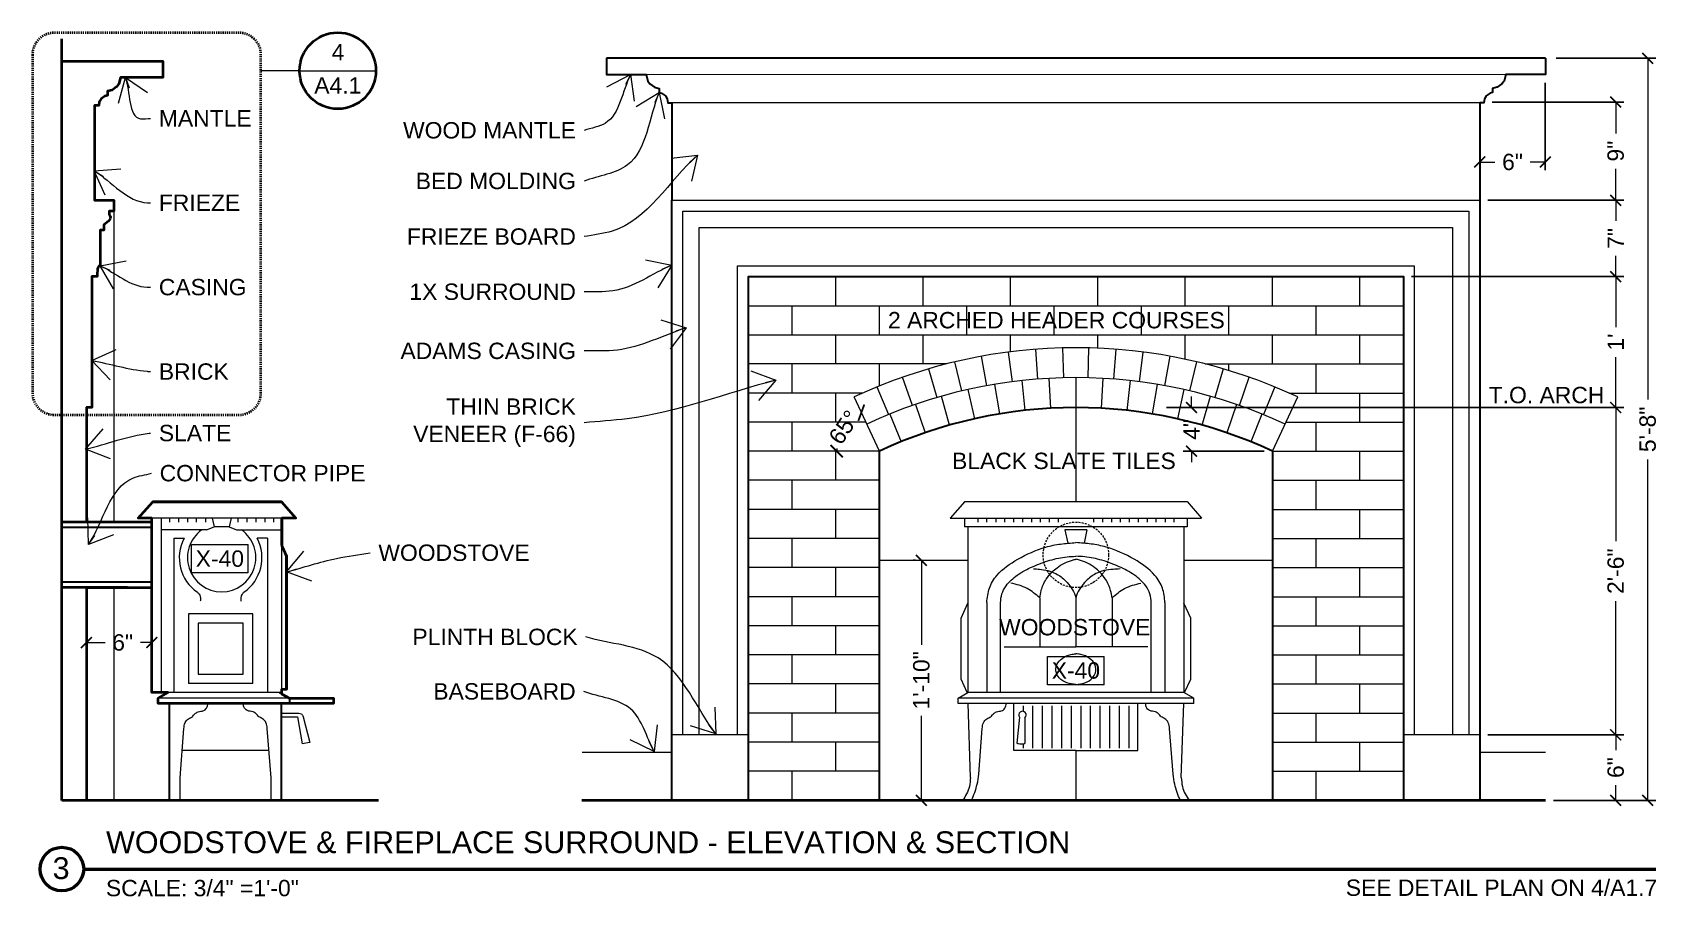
# Model space of a CAD drawing. Header units: inches. Extents: x -54 to 15382, y 469 to 41738.
# Drawn here: x 560.3 to 709.2, y 3213 to 3292.2 of the extents above; entities that cross this region are included whole.
import ezdxf

# ---------------------------------------------------------------- set-up
doc = ezdxf.new("R2010")
doc.units = ezdxf.units.IN
doc.header["$MEASUREMENT"] = 0
doc.linetypes.add('DASHED2', pattern=[0.375, 0.25, -0.125])
doc.layers.get('0').update_dxf_attribs({"lineweight": 9})
for name, color, linetype, lineweight in [('1', 7, 'Continuous', 9), ('2', 7, 'Continuous', 18), ('3', 7, 'Continuous', 30), ('4', 7, 'Continuous', 40), ('5', 7, 'Continuous', 50), ('A-DIMSx', 7, 'Continuous', 9), ('A-LINK', 7, 'Continuous', 40), ('A-SYMB', 7, 'Continuous', 18), ('A-TEXTx', 7, 'Continuous', 18), ('TB-11x17', 7, 'Continuous', 50)]:
    doc.layers.add(name, color=color, linetype=linetype, lineweight=lineweight)
doc.styles.get("Standard").update_dxf_attribs({"font": 'arial.ttf'})
doc.dimstyles.get("Standard").update_dxf_attribs({"dimtxt": 3, "dimasz": 2, "dimexe": 0.03125, "dimexo": 0.0625, "dimgap": 0.03125, "dimtad": 0, "dimtoh": 1, "dimdec": 4, "dimlfac": 0.99985, "dimzin": 0, "dimdsep": 46, "dimlunit": 4, "dimtxsty": 'Standard', "dimblk": 'ARCHTICK', "dimblk1": 'ARCHTICK', "dimblk2": 'ARCHTICK', "dimcen": 0.09, "dimclrt": 256, "dimadec": 0, "dimazin": 0, "dimtfac": 1, "dimtdec": 4, "dimtofl": 0, "dimtmove": 0, "dimatfit": 3, "dimfxl": 1, "dimtolj": 1, "dimtzin": 0, "dimarcsym": 0})

# ---------------------------------------------------------------- blocks, each defined once
blk = doc.blocks.new('Woodstove Jotul F3 Front')
at = {"layer": '1'}
for p, q in [((9529.57, 359.25), (9529.57, 358.87)), ((9530.37, 359.25), (9530.37, 358.87)), ((9531.21, 359.25), (9531.21, 358.87)), ((9532.01, 359.25), (9532.01, 358.87)), ((9532.85, 359.25), (9532.85, 358.87)), ((9533.65, 359.25), (9533.65, 358.87)), ((9534.49, 359.25), (9534.49, 358.87)), ((9535.29, 359.25), (9535.29, 358.87)), ((9536.1, 359.25), (9536.1, 358.87)), ((9536.93, 359.25), (9536.93, 358.87)), ((9540.17, 359.25), (9540.17, 358.87)), ((9541, 359.25), (9541, 358.87)), ((9541.81, 359.25), (9541.81, 358.87)), ((9542.61, 359.25), (9542.61, 358.87)), ((9543.44, 359.25), (9543.44, 358.87)), ((9544.25, 359.25), (9544.25, 358.87)), ((9545.08, 359.25), (9545.08, 358.87)), ((9545.89, 359.25), (9545.89, 358.87)), ((9546.72, 359.25), (9546.72, 358.87)), ((9547.53, 359.25), (9547.53, 358.87)), ((9548.76, 358.43), (9528.35, 358.43)), ((9537.55, 358.18), (9537.81, 356.94)), ((9539.56, 358.18), (9537.55, 358.18)), ((9539.56, 358.18), (9539.3, 356.94)), ((9530.39, 351.5), (9530.39, 343.25)), ((9535.24, 351.93), (9535.24, 347.43)), ((9538.55, 351.9), (9538.55, 347.43)), ((9541.87, 351.93), (9541.87, 347.43)), ((9546.71, 351.5), (9546.71, 343.25)), ((9528.04, 350.06), (9528.66, 351.44)), ((9528.04, 344.48), (9528.04, 350.06)), ((9531.64, 343.25), (9531.64, 351.48)), ((9545.46, 343.25), (9545.46, 351.48)), ((9549.07, 350.06), (9548.44, 351.44)), ((9549.07, 344.48), (9549.07, 350.06)), ((9531.97, 347.43), (9538.55, 347.43)), ((9545.14, 347.43), (9538.55, 347.43)), ((9528.6, 343.25), (9528.04, 344.48)), ((9548.51, 343.25), (9549.07, 344.48)), ((9549.35, 342.75), (9527.76, 342.75)), ((9548.44, 343.25), (9528.6, 343.25)), ((9532.86, 337.93), (9532.86, 342.25)), ((9533.71, 342.04), (9533.71, 341.54)), ((9534.59, 342.04), (9534.59, 338.17)), ((9535.47, 342.04), (9535.47, 338.17)), ((9536.36, 342.04), (9536.36, 338.17)), ((9537.23, 342.04), (9537.23, 338.17)), ((9538.12, 342.04), (9538.12, 338.17)), ((9538.99, 342.04), (9538.99, 338.17)), ((9539.87, 342.04), (9539.87, 338.17)), ((9540.75, 342.04), (9540.75, 338.17)), ((9541.63, 342.04), (9541.63, 338.17)), ((9542.52, 342.04), (9542.52, 338.17)), ((9543.4, 342.04), (9543.4, 338.17)), ((9544.24, 337.93), (9544.24, 342.25)), ((9533.39, 341), (9533.14, 338.63)), ((9533.89, 340.95), (9533.89, 338.6)), ((9533.71, 338.55), (9533.71, 338.17)), ((9538.55, 337.93), (9532.86, 337.93)), ((9538.56, 337.93), (9544.24, 337.93))]:
    blk.add_line(p, q, dxfattribs=at)
blk.add_arc((9533.66, 341.2), 0.339, 311.6507, 216.7566, dxfattribs=at)
for points, knots in [([(9530.39, 351.5), (9530.44, 351.95), (9530.53, 352.86), (9531.47, 354.35), (9533.3, 355.6), (9535.32, 356.52), (9537.15, 356.9), (9538.08, 356.96), (9538.55, 357)], [0, 0, 0, 0, 1.352488, 2.704975, 5.109671, 7.905086, 9.305123, 10.705161, 10.705161, 10.705161, 10.705161]), ([(9546.71, 351.5), (9546.67, 351.95), (9546.58, 352.86), (9545.64, 354.35), (9543.81, 355.6), (9541.79, 356.52), (9539.96, 356.9), (9539.02, 356.96), (9538.56, 357)], [0, 0, 0, 0, 1.352488, 2.704975, 5.109671, 7.905086, 9.305123, 10.705161, 10.705161, 10.705161, 10.705161]), ([(9531.64, 351.48), (9531.67, 351.76), (9531.72, 352.31), (9532.23, 353.24), (9533.2, 354.1), (9534.6, 354.83), (9536.13, 355.41), (9537.48, 355.7), (9538.28, 355.73), (9538.55, 355.74)], [0, 0, 0, 0, 0.839962, 1.655379, 3.087736, 4.683468, 6.376581, 7.981792, 8.782926, 8.782926, 8.782926, 8.782926]), ([(9534.67, 354.59), (9534.86, 354.59), (9535.29, 354.57), (9535.99, 354.46), (9536.83, 354.14), (9537.58, 353.59), (9538.14, 352.87), (9538.45, 352.32), (9538.53, 351.98), (9538.55, 351.9)], [0, 0, 0, 0, 0.548859, 1.31958, 2.106144, 3.217528, 4.048794, 4.838708, 5.085987, 5.085987, 5.085987, 5.085987]), ([(9535.24, 351.93), (9535.28, 352.16), (9535.38, 352.75), (9535.74, 353.58), (9536.29, 354.25), (9536.86, 354.75), (9537.49, 355.13), (9538.09, 355.36), (9538.45, 355.45), (9538.55, 355.48)], [0, 0, 0, 0, 0.671488, 1.812291, 2.653271, 3.268822, 4.061733, 4.850424, 5.178302, 5.178302, 5.178302, 5.178302]), ([(9541.87, 351.93), (9541.83, 352.16), (9541.73, 352.75), (9541.36, 353.58), (9540.81, 354.25), (9540.25, 354.75), (9539.62, 355.13), (9539.02, 355.36), (9538.66, 355.45), (9538.55, 355.48)], [0, 0, 0, 0, 0.671488, 1.812291, 2.653271, 3.268822, 4.061733, 4.850424, 5.178302, 5.178302, 5.178302, 5.178302]), ([(9542.6, 354.58), (9542.38, 354.57), (9541.89, 354.54), (9541.13, 354.47), (9540.28, 354.14), (9539.52, 353.6), (9538.97, 352.87), (9538.65, 352.32), (9538.57, 351.98), (9538.55, 351.9)], [0, 0, 0, 0, 0.641459, 1.479794, 2.266359, 3.377743, 4.209008, 4.998923, 5.246201, 5.246201, 5.246201, 5.246201]), ([(9545.46, 351.48), (9545.44, 351.76), (9545.39, 352.31), (9544.88, 353.24), (9543.9, 354.1), (9542.5, 354.83), (9540.97, 355.41), (9539.63, 355.7), (9538.83, 355.73), (9538.56, 355.74)], [0, 0, 0, 0, 0.839962, 1.655379, 3.087736, 4.683468, 6.376581, 7.981792, 8.782926, 8.782926, 8.782926, 8.782926]), ([(9535.24, 351.93), (9534.87, 352.25), (9534.1, 352.92), (9533.11, 353.16), (9532.59, 353.29)], [0, 0, 0, 0, 1.426944, 3.011691, 3.011691, 3.011691, 3.011691]), ([(9541.87, 351.93), (9542.23, 352.25), (9543, 352.92), (9543.99, 353.16), (9544.51, 353.29)], [0, 0, 0, 0, 1.426944, 3.011691, 3.011691, 3.011691, 3.011691]), ([(9538.55, 343.99), (9538.27, 344.02), (9537.71, 344.09), (9537.06, 344.5), (9536.68, 345.11), (9536.72, 345.86), (9537.31, 346.45), (9537.95, 346.76), (9538.4, 346.79), (9538.55, 346.8)], [0, 0, 0, 0, 0.838794, 1.677587, 2.199332, 2.947736, 3.704346, 4.59126, 5.037279, 5.037279, 5.037279, 5.037279]), ([(9538.56, 343.99), (9538.84, 344.02), (9539.4, 344.09), (9540.05, 344.5), (9540.43, 345.11), (9540.38, 345.86), (9539.8, 346.45), (9539.15, 346.76), (9538.71, 346.79), (9538.56, 346.8)], [0, 0, 0, 0, 0.838794, 1.677587, 2.199332, 2.947736, 3.704346, 4.59126, 5.037279, 5.037279, 5.037279, 5.037279]), ([(9533.14, 338.62), (9533.19, 338.6), (9533.33, 338.55), (9533.55, 338.55), (9533.75, 338.54), (9533.86, 338.58), (9533.89, 338.59)], [0, 0, 0, 0, 0.1417828, 0.4309905, 0.6583189, 0.7560848, 0.7560848, 0.7560848, 0.7560848])]:
    blk.add_open_spline(points, degree=3, knots=knots, dxfattribs=at)
at = {"layer": '2'}
for p, q in [((9528.37, 360.75), (9527.05, 359.25)), ((9528.37, 360.75), (9548.73, 360.75)), ((9548.73, 360.75), (9550.06, 359.25)), ((9527.05, 359.25), (9550.06, 359.25)), ((9528.35, 359.25), (9528.35, 358.43)), ((9548.76, 359.25), (9548.76, 358.43)), ((9528.66, 358.43), (9528.66, 343.25)), ((9548.44, 358.43), (9548.44, 343.25)), ((9527.76, 342.75), (9528.66, 343.25)), ((9527.76, 342.25), (9527.76, 342.75)), ((9549.35, 342.75), (9548.44, 343.25)), ((9549.35, 342.25), (9549.35, 342.75)), ((9549.35, 342.25), (9527.76, 342.25)), ((9528.89, 335.46), (9528.67, 342.25)), ((9548.21, 335.46), (9548.44, 342.25)), ((9529.66, 335.78), (9529.97, 339.96)), ((9547.45, 335.78), (9547.13, 339.96)), ((9529, 333.38), (9528.19, 333.38)), ((9548.1, 333.38), (9548.92, 333.38))]:
    blk.add_line(p, q, dxfattribs=at)
for points, knots in [([(9530.76, 341.02), (9530.83, 341.12), (9530.97, 341.32), (9531.25, 341.49), (9531.47, 341.55), (9531.62, 341.54), (9531.75, 341.58), (9531.91, 341.66), (9532.06, 341.83), (9532.15, 342.03), (9532.16, 342.18), (9532.16, 342.25)], [0, 0, 0, 0, 0.363802, 0.703896, 0.969314, 1.03582, 1.145927, 1.377288, 1.576947, 1.815944, 2.013947, 2.013947, 2.013947, 2.013947]), ([(9546.35, 341.02), (9546.28, 341.12), (9546.14, 341.32), (9545.86, 341.49), (9545.64, 341.55), (9545.49, 341.54), (9545.36, 341.58), (9545.19, 341.66), (9545.04, 341.83), (9544.95, 342.03), (9544.95, 342.18), (9544.94, 342.25)], [0, 0, 0, 0, 0.363802, 0.703896, 0.969314, 1.03582, 1.145927, 1.377288, 1.576947, 1.815944, 2.013947, 2.013947, 2.013947, 2.013947]), ([(9529.97, 339.96), (9529.99, 340.14), (9530.03, 340.49), (9530.36, 340.87), (9530.63, 340.98), (9530.76, 341.02)], [0, 0, 0, 0, 0.552855, 1.027587, 1.424955, 1.424955, 1.424955, 1.424955]), ([(9547.13, 339.96), (9547.11, 340.14), (9547.08, 340.49), (9546.75, 340.87), (9546.47, 340.98), (9546.35, 341.02)], [0, 0, 0, 0, 0.552855, 1.027587, 1.424955, 1.424955, 1.424955, 1.424955]), ([(9528.89, 335.46), (9528.88, 335.19), (9528.85, 334.67), (9528.56, 333.97), (9528.31, 333.57), (9528.19, 333.38)], [0, 0, 0, 0, 0.817945, 1.545293, 2.235304, 2.235304, 2.235304, 2.235304]), ([(9529, 333.38), (9529.2, 333.86), (9529.51, 334.64), (9529.62, 335.47), (9529.66, 335.78)], [0, 0, 0, 0, 1.567695, 2.504795, 2.504795, 2.504795, 2.504795]), ([(9548.1, 333.38), (9547.91, 333.86), (9547.6, 334.64), (9547.49, 335.47), (9547.45, 335.78)], [0, 0, 0, 0, 1.567695, 2.504795, 2.504795, 2.504795, 2.504795]), ([(9548.21, 335.46), (9548.23, 335.19), (9548.26, 334.67), (9548.54, 333.97), (9548.79, 333.57), (9548.92, 333.38)], [0, 0, 0, 0, 0.817945, 1.545293, 2.235304, 2.235304, 2.235304, 2.235304])]:
    blk.add_open_spline(points, degree=3, knots=knots, dxfattribs=at)
blk = doc.blocks.new('Woodstove Jotul F3 Side')
at = {"layer": '1'}
for p, q in [((9505.33, 343.25), (9505.33, 359.25)), ((9506.06, 359.25), (9506.06, 358.87)), ((9506.89, 359.25), (9506.89, 358.87)), ((9507.7, 359.25), (9507.7, 358.87)), ((9508.5, 359.25), (9508.5, 358.87)), ((9509.34, 359.25), (9509.34, 358.87)), ((9509.96, 359.25), (9510.15, 358.43)), ((9511.69, 359.25), (9511.51, 358.43)), ((9512.31, 359.25), (9512.31, 358.87)), ((9513.15, 359.25), (9513.15, 358.87)), ((9513.95, 359.25), (9513.95, 358.87)), ((9514.79, 359.25), (9514.79, 358.87)), ((9515.59, 359.25), (9515.59, 358.87)), ((9509.45, 358.16), (9505.33, 358.16)), ((9509.45, 358.16), (9510.15, 358.43)), ((9511.51, 358.43), (9510.15, 358.43)), ((9511.51, 358.43), (9512.18, 358.16)), ((9512.18, 358.16), (9516.32, 358.16)), ((9506.45, 357.4), (9507.39, 357.4)), ((9506.45, 357.4), (9506.45, 343.25)), ((9515.02, 357.4), (9514.08, 357.4)), ((9515.02, 357.4), (9515.02, 343.25)), ((9507.8, 350.47), (9507.8, 344.07)), ((9513.68, 350.47), (9507.8, 350.47)), ((9513.68, 344.07), (9513.68, 350.47)), ((9512.81, 349.6), (9508.67, 349.6)), ((9508.67, 349.6), (9508.67, 344.94)), ((9512.81, 344.94), (9512.81, 349.6)), ((9513.68, 344.07), (9507.8, 344.07)), ((9508.67, 344.94), (9512.81, 344.94)), ((9516.32, 343.25), (9504.44, 343.25)), ((9517.05, 342.75), (9505.02, 342.75)), ((9516.32, 341.37), (9517.9, 341.37)), ((9516.32, 341.03), (9517.79, 341.03)), ((9517.79, 341.03), (9518.19, 338.55)), ((9518.29, 341.04), (9518.92, 338.67)), ((9518.92, 338.67), (9518.19, 338.55))]:
    blk.add_line(p, q, dxfattribs=at)
at = {"layer": '1', "ltscale": 0.25}
blk.add_line((9516.32, 356.83), (9516.32, 343.25), dxfattribs=at)
at = {"layer": '1'}
for centre, radius, start, end in [((9510.83, 355.62), 3.13, 125.5859, 54.4141), ((9510.83, 355.62), 3.88, 152.6441, 234.9846), ((9510.64, 355.62), 3.88, 305.0154, 27.3559)]:
    blk.add_arc(centre, radius, start, end, dxfattribs=at)
for points, knots in [([(9508.61, 352.45), (9508.67, 352.39), (9508.8, 352.25), (9508.9, 352), (9508.9, 351.78), (9508.87, 351.67), (9508.86, 351.62)], [0, 0, 0, 0, 0.2548626, 0.5779212, 0.7738177, 0.9115369, 0.9115369, 0.9115369, 0.9115369]), ([(9512.87, 352.45), (9512.81, 352.39), (9512.67, 352.25), (9512.58, 352), (9512.57, 351.78), (9512.6, 351.67), (9512.62, 351.62)], [0, 0, 0, 0, 0.2548626, 0.5779212, 0.7738177, 0.9115369, 0.9115369, 0.9115369, 0.9115369]), ([(9508.15, 341.02), (9508.22, 341.12), (9508.36, 341.32), (9508.64, 341.49), (9508.86, 341.55), (9509.01, 341.54), (9509.14, 341.58), (9509.31, 341.67), (9509.46, 341.84), (9509.55, 342.03), (9509.55, 342.18), (9509.56, 342.25)], [0, 0, 0, 0, 0.363802, 0.703896, 0.969314, 1.03582, 1.145927, 1.377288, 1.576947, 1.815944, 2.013947, 2.013947, 2.013947, 2.013947]), ([(9514.22, 341.02), (9514.15, 341.13), (9514.01, 341.32), (9513.73, 341.49), (9513.51, 341.55), (9513.36, 341.54), (9513.23, 341.58), (9513.07, 341.67), (9512.92, 341.84), (9512.82, 342.03), (9512.82, 342.18), (9512.82, 342.25)], [0, 0, 0, 0, 0.363802, 0.703896, 0.969314, 1.03582, 1.145927, 1.377288, 1.576947, 1.815944, 2.013947, 2.013947, 2.013947, 2.013947]), ([(9517.9, 341.37), (9517.98, 341.36), (9518.17, 341.32), (9518.25, 341.14), (9518.29, 341.04)], [0, 0, 0, 0, 0.2511324, 0.5419404, 0.5419404, 0.5419404, 0.5419404]), ([(9507.37, 339.96), (9507.39, 340.14), (9507.42, 340.49), (9507.75, 340.88), (9508.03, 340.98), (9508.15, 341.02)], [0, 0, 0, 0, 0.552855, 1.027587, 1.424955, 1.424955, 1.424955, 1.424955]), ([(9515, 339.96), (9514.99, 340.15), (9514.95, 340.49), (9514.62, 340.88), (9514.34, 340.98), (9514.22, 341.02)], [0, 0, 0, 0, 0.552855, 1.027587, 1.424955, 1.424955, 1.424955, 1.424955])]:
    blk.add_open_spline(points, degree=3, knots=knots, dxfattribs=at)
at = {"layer": '2', "ltscale": 0.25}
blk.add_line((9516.32, 359.25), (9504.44, 359.25), dxfattribs=at)
at = {"layer": '2'}
for p, q in [((9521.08, 342.75), (9517.05, 342.75)), ((9521.08, 342.75), (9521.08, 342.25)), ((9521.08, 342.25), (9505.02, 342.25)), ((9507.03, 335.45), (9507.37, 339.96)), ((9515.35, 335.45), (9515, 339.96)), ((9515.16, 337.93), (9507.22, 337.93)), ((9507.03, 333.37), (9507.03, 335.45)), ((9515.35, 333.38), (9515.35, 335.45))]:
    blk.add_line(p, q, dxfattribs=at)
at = {"layer": '3'}
for p, q in [((9504.51, 360.75), (9503.19, 359.25)), ((9516.3, 360.75), (9504.51, 360.75)), ((9517.63, 359.25), (9516.3, 360.75)), ((9504.44, 359.25), (9503.19, 359.25)), ((9504.44, 343.25), (9504.44, 359.25)), ((9517.63, 359.25), (9516.32, 359.25)), ((9516.32, 356.83), (9516.32, 359.25)), ((9516.75, 355.74), (9516.32, 356.83)), ((9516.75, 343.54), (9516.75, 355.74)), ((9505.02, 342.75), (9505.94, 343.25)), ((9505.02, 342.25), (9505.02, 342.75)), ((9516.13, 343.25), (9517.05, 342.75)), ((9516.38, 343.54), (9516.75, 343.54)), ((9517.05, 342.75), (9517.05, 342.25)), ((9506.06, 342.25), (9506.06, 342.25)), ((9506.06, 342.25), (9506.06, 342.25)), ((9506.06, 333.37), (9506.06, 342.25)), ((9506.06, 342.25), (9506.06, 342.25)), ((9516.32, 333.38), (9516.32, 342.25)), ((9506.06, 333.37), (9507.03, 333.37)), ((9516.32, 333.38), (9515.35, 333.38))]:
    blk.add_line(p, q, dxfattribs=at)
blk = doc.blocks.new('_ArchTick')
at = {"color": 0, "linetype": 'ByBlock', "lineweight": 0, "const_width": 0.15}
blk.add_lwpolyline([(-0.5, -0.5), (0.5, 0.5)], dxfattribs=at)
blk = doc.blocks.new('*D342')
at = {"layer": 'A-DIMSx', "color": 0, "lineweight": -2, "ltscale": 0.1}
for p, q in [((694.01, 3285.8), (706.08, 3285.8)), ((693.63, 3276.8), (706.08, 3276.8))]:
    blk.add_line(p, q, dxfattribs=at)
at = {"layer": 'A-DIMSx', "color": 0, "lineweight": 5, "ltscale": 0.1}
for p, q in [((705.33, 3285.8), (705.33, 3282.91)), ((705.33, 3276.8), (705.33, 3279.69))]:
    blk.add_line(p, q, dxfattribs=at)
at = {"layer": 'A-DIMSx', "color": 0, "lineweight": 5}
for p, rotation in [((705.33, 3285.8), 90), ((705.33, 3276.8), 270)]:
    blk.add_blockref('_ArchTick', p, dxfattribs=dict(at, rotation=rotation))
at = {"layer": 'A-DIMSx', "ltscale": 0.25, "insert": (705.33, 3281.3), "char_height": 1.5, "attachment_point": 5, "rotation": 90}
blk.add_mtext('\\A1;9"', dxfattribs=at)
blk = doc.blocks.new('*D343')
at = {"layer": 'A-DIMSx', "color": 0, "lineweight": -2, "ltscale": 0.1}
for p, q in [((693.63, 3276.8), (706.08, 3276.8)), ((686.63, 3269.8), (706.08, 3269.8))]:
    blk.add_line(p, q, dxfattribs=at)
at = {"layer": 'A-DIMSx', "color": 0, "lineweight": 5, "ltscale": 0.1}
for p, q in [((705.33, 3276.8), (705.33, 3274.91)), ((705.33, 3269.8), (705.33, 3271.69))]:
    blk.add_line(p, q, dxfattribs=at)
at = {"layer": 'A-DIMSx', "color": 0, "lineweight": 5}
for p, rotation in [((705.33, 3276.8), 90), ((705.33, 3269.8), 270)]:
    blk.add_blockref('_ArchTick', p, dxfattribs=dict(at, rotation=rotation))
at = {"layer": 'A-DIMSx', "ltscale": 0.25, "insert": (705.33, 3273.3), "char_height": 1.5, "attachment_point": 5, "rotation": 90}
blk.add_mtext('\\A1;7"', dxfattribs=at)
blk = doc.blocks.new('*D344')
at = {"layer": 'A-DIMSx', "color": 0, "lineweight": -2, "ltscale": 0.1}
for p, q in [((686.63, 3269.8), (706.08, 3269.8)), ((674.63, 3257.8), (706.08, 3257.8))]:
    blk.add_line(p, q, dxfattribs=at)
at = {"layer": 'A-DIMSx', "color": 0, "lineweight": 5, "ltscale": 0.1}
for p, q in [((705.33, 3269.8), (705.33, 3265.17)), ((705.33, 3257.8), (705.33, 3262.43))]:
    blk.add_line(p, q, dxfattribs=at)
at = {"layer": 'A-DIMSx', "color": 0, "lineweight": 5}
for p, rotation in [((705.33, 3269.8), 90), ((705.33, 3257.8), 270)]:
    blk.add_blockref('_ArchTick', p, dxfattribs=dict(at, rotation=rotation))
at = {"layer": 'A-DIMSx', "ltscale": 0.25, "insert": (705.33, 3263.8), "char_height": 1.5, "attachment_point": 5, "rotation": 90}
blk.add_mtext("\\A1;1'", dxfattribs=at)
blk = doc.blocks.new('*D345')
at = {"layer": 'A-DIMSx', "color": 0, "lineweight": -2, "ltscale": 0.1}
for p, q in [((664.19, 3257.8), (706.08, 3257.8)), ((693.63, 3227.8), (706.08, 3227.8))]:
    blk.add_line(p, q, dxfattribs=at)
at = {"layer": 'A-DIMSx', "color": 0, "lineweight": 5, "ltscale": 0.1}
for p, q in [((705.33, 3257.8), (705.33, 3245.56)), ((705.33, 3227.8), (705.33, 3240.04))]:
    blk.add_line(p, q, dxfattribs=at)
at = {"layer": 'A-DIMSx', "color": 0, "lineweight": 5}
for p, rotation in [((705.33, 3257.8), 90), ((705.33, 3227.8), 270)]:
    blk.add_blockref('_ArchTick', p, dxfattribs=dict(at, rotation=rotation))
at = {"layer": 'A-DIMSx', "ltscale": 0.25, "insert": (705.33, 3242.8), "char_height": 1.5, "attachment_point": 5, "rotation": 90}
blk.add_mtext('\\A1;2\'-6"', dxfattribs=at)
blk = doc.blocks.new('*D346')
at = {"layer": 'A-DIMSx', "color": 0, "lineweight": -2, "ltscale": 0.1}
for p, q in [((693.63, 3227.8), (706.08, 3227.8)), ((699.68, 3221.8), (706.08, 3221.8))]:
    blk.add_line(p, q, dxfattribs=at)
at = {"layer": 'A-DIMSx', "color": 0, "lineweight": 5, "ltscale": 0.1}
for p, q in [((705.33, 3227.8), (705.33, 3226.41)), ((705.33, 3221.8), (705.33, 3223.18))]:
    blk.add_line(p, q, dxfattribs=at)
at = {"layer": 'A-DIMSx', "color": 0, "lineweight": 5}
for p, rotation in [((705.33, 3227.8), 90), ((705.33, 3221.8), 270)]:
    blk.add_blockref('_ArchTick', p, dxfattribs=dict(at, rotation=rotation))
at = {"layer": 'A-DIMSx', "ltscale": 0.25, "insert": (705.33, 3224.8), "char_height": 1.5, "attachment_point": 5, "rotation": 90}
blk.add_mtext('\\A1;6"', dxfattribs=at)
blk = doc.blocks.new('*D347')
at = {"layer": 'A-DIMSx', "color": 0, "lineweight": -2, "ltscale": 0.1}
for p, q in [((698.88, 3287.56), (698.88, 3279.55)), ((692.88, 3283.94), (692.88, 3279.55))]:
    blk.add_line(p, q, dxfattribs=at)
at = {"layer": 'A-DIMSx', "color": 0, "lineweight": 5, "ltscale": 0.1}
for p, q in [((692.88, 3280.3), (694.27, 3280.3)), ((698.88, 3280.3), (697.5, 3280.3))]:
    blk.add_line(p, q, dxfattribs=at)
at = {"layer": 'A-DIMSx', "color": 0, "lineweight": 5, "rotation": 180}
blk.add_blockref('_ArchTick', (692.88, 3280.3), dxfattribs=at)
at = {"layer": 'A-DIMSx', "color": 0, "lineweight": 5}
blk.add_blockref('_ArchTick', (698.88, 3280.3), dxfattribs=at)
at = {"layer": 'A-DIMSx', "ltscale": 0.25, "insert": (695.88, 3280.3), "char_height": 1.5, "attachment_point": 5}
blk.add_mtext('\\A1;6"', dxfattribs=at)
blk = doc.blocks.new('*D348')
at = {"layer": 'A-DIMSx', "color": 0, "lineweight": -2, "ltscale": 0.1}
for p, q in [((641.19, 3243.8), (640.98, 3243.8)), ((641.19, 3221.8), (640.98, 3221.8))]:
    blk.add_line(p, q, dxfattribs=at)
at = {"layer": 'A-DIMSx', "color": 0, "lineweight": 5, "ltscale": 0.1}
for p, q in [((641.73, 3243.8), (641.73, 3236.06)), ((641.73, 3221.8), (641.73, 3229.54))]:
    blk.add_line(p, q, dxfattribs=at)
at = {"layer": 'A-DIMSx', "color": 0, "lineweight": 5}
for p, rotation in [((641.73, 3243.8), 90), ((641.73, 3221.8), 270)]:
    blk.add_blockref('_ArchTick', p, dxfattribs=dict(at, rotation=rotation))
at = {"layer": 'A-DIMSx', "ltscale": 0.25, "insert": (641.73, 3232.8), "char_height": 1.5, "attachment_point": 5, "rotation": 90}
blk.add_mtext('\\A1;1\'-10"', dxfattribs=at)
blk = doc.blocks.new('*D442')
at = {"layer": 'A-DIMSx', "color": 0, "lineweight": 5, "ltscale": 0.1}
for p, q in [((666.47, 3257.8), (666.47, 3258.8)), ((666.47, 3253.8), (666.47, 3252.8))]:
    blk.add_line(p, q, dxfattribs=at)
at = {"layer": 'A-DIMSx', "color": 0, "lineweight": -2, "ltscale": 0.1}
for p, q in [((675, 3257.8), (665.72, 3257.8)), ((673.13, 3253.8), (665.72, 3253.8))]:
    blk.add_line(p, q, dxfattribs=at)
at = {"layer": 'A-DIMSx', "color": 0, "lineweight": 5}
for p, rotation in [((666.47, 3257.8), 270), ((666.47, 3253.8), 90)]:
    blk.add_blockref('_ArchTick', p, dxfattribs=dict(at, rotation=rotation))
at = {"layer": 'A-DIMSx', "ltscale": 0.25, "insert": (666.47, 3255.8), "char_height": 1.5, "attachment_point": 5, "rotation": 90}
blk.add_mtext('\\A1;4"', dxfattribs=at)
blk = doc.blocks.new('*D446')
at = {"layer": 'A-DIMSx', "color": 0, "lineweight": 5, "ltscale": 0.1}
for start, end in [(115.0576, 115.5174), (176.3337, 180)]:
    blk.add_arc((637.88, 3253.8), 3.9, start, end, dxfattribs=at)
at = {"layer": 'A-DIMSx', "color": 0, "lineweight": 5, "xscale": 1.125, "yscale": 1.125, "zscale": 1.125}
for p, rotation in [((636.23, 3257.33), 25.05761541830335), ((633.98, 3253.8), 270)]:
    blk.add_blockref('_ArchTick', p, dxfattribs=dict(at, rotation=rotation))
at = {"layer": 'A-DIMSx', "ltscale": 0.25, "insert": (634.65, 3255.99), "char_height": 1.5, "attachment_point": 5, "rotation": 55.9256}
blk.add_mtext('\\A1;65%%d', dxfattribs=at)
blk = doc.blocks.new('CALLOUT - EQUIPMENT')
at = {"layer": 'A-SYMB', "lineweight": 20, "ltscale": 0.1}
for p, q in [((6507.92, 5642.87), (6523.51, 5642.87)), ((6507.92, 5635.08), (6507.92, 5642.87)), ((6523.51, 5635.08), (6523.51, 5642.87)), ((6523.51, 5635.08), (6507.92, 5635.08))]:
    blk.add_line(p, q, dxfattribs=at)
blk = doc.blocks.new('*D447')
at = {"layer": 'A-DIMSx', "color": 0, "lineweight": -2, "ltscale": 0.1}
for p, q in [((699.88, 3289.81), (709.01, 3289.81)), ((699.63, 3221.8), (709.01, 3221.8))]:
    blk.add_line(p, q, dxfattribs=at)
at = {"layer": 'A-DIMSx', "color": 0, "lineweight": 5, "ltscale": 0.1}
for p, q in [((708.26, 3289.81), (708.26, 3258.55)), ((708.26, 3221.8), (708.26, 3253.05))]:
    blk.add_line(p, q, dxfattribs=at)
at = {"layer": 'A-DIMSx', "color": 0, "lineweight": 5}
for p, rotation in [((708.26, 3289.81), 90), ((708.26, 3221.8), 270)]:
    blk.add_blockref('_ArchTick', p, dxfattribs=dict(at, rotation=rotation))
at = {"layer": 'A-DIMSx', "ltscale": 0.25, "insert": (708.26, 3255.8), "char_height": 1.5, "attachment_point": 5, "rotation": 90}
blk.add_mtext('\\A1;5\'-8"', dxfattribs=at)
blk = doc.blocks.new('*D448')
at = {"layer": 'A-DIMSx', "color": 0, "lineweight": -2, "ltscale": 0.1}
for p, q in [((565.25, 3240.55), (565.25, 3235.51)), ((571.25, 3240.55), (571.25, 3235.51))]:
    blk.add_line(p, q, dxfattribs=at)
at = {"layer": 'A-DIMSx', "color": 0, "lineweight": 5, "ltscale": 0.1}
for p, q in [((565.25, 3236.26), (566.96, 3236.26)), ((571.25, 3236.26), (570.19, 3236.26))]:
    blk.add_line(p, q, dxfattribs=at)
at = {"layer": 'A-DIMSx', "color": 0, "lineweight": 5, "rotation": 180}
blk.add_blockref('_ArchTick', (565.25, 3236.26), dxfattribs=at)
at = {"layer": 'A-DIMSx', "color": 0, "lineweight": 5}
blk.add_blockref('_ArchTick', (571.25, 3236.26), dxfattribs=at)
at = {"layer": 'A-DIMSx', "ltscale": 0.25, "insert": (568.57, 3236.26), "char_height": 1.5, "attachment_point": 5}
blk.add_mtext('\\A1;6"', dxfattribs=at)

msp = doc.modelspace()

# ---------------------------------------------------------------- linework, layer by layer
at = {"layer": '1'}
for p, q in [((692.8844242, 3285.736146), (618.8844242, 3285.736146)), ((633.8844242, 3267.1319794), (633.8844242, 3269.798646)), ((641.8844242, 3267.1319794), (641.8844242, 3269.798646)), ((649.8844242, 3267.1319794), (649.8844242, 3269.798646)), ((657.8844242, 3267.1319794), (657.8844242, 3269.798646)), ((665.8844242, 3267.1319794), (665.8844242, 3269.798646)), ((673.8844242, 3267.1319794), (673.8844242, 3269.798646)), ((681.8844242, 3267.1319794), (681.8844242, 3269.798646)), ((625.8844242, 3267.1319794), (685.8844242, 3267.1319794)), ((629.8844242, 3264.4653127), (629.8844242, 3267.1319794)), ((637.8844242, 3264.4653127), (637.8844242, 3267.1319794)), ((645.8844242, 3264.4653127), (645.8844242, 3267.1319794)), ((653.8844242, 3264.4653127), (653.8844242, 3267.1319794)), ((661.8844242, 3264.4653127), (661.8844242, 3267.1319794)), ((669.8844242, 3264.4653127), (669.8844242, 3267.1319794)), ((677.8844242, 3264.4653127), (677.8844242, 3267.1319794)), ((625.8844242, 3264.4653127), (685.8844242, 3264.4653127)), ((633.8844242, 3261.798646), (633.8844242, 3264.4653127)), ((641.8844242, 3261.798646), (641.8844242, 3264.4653127)), ((649.8844242, 3262.9059131), (649.8844242, 3264.4653127)), ((654.7668273, 3260.5267756), (654.6990941, 3263.2678744)), ((657.0020211, 3260.5267756), (657.0697542, 3263.2678744)), ((657.8844242, 3263.2408182), (657.8844242, 3264.4653127)), ((665.8844242, 3262.2289334), (665.8844242, 3264.4653127)), ((673.8844242, 3261.798646), (673.8844242, 3264.4653127)), ((681.8844242, 3261.798646), (681.8844242, 3264.4653127)), ((644.043737, 3261.798646), (625.8844242, 3261.798646)), ((629.8844242, 3259.1319794), (629.8844242, 3261.798646)), ((637.8844242, 3259.7784378), (637.8844242, 3261.798646)), ((645.4342795, 3259.3171331), (644.7989, 3261.9844365)), ((647.7391427, 3259.8013102), (647.2454893, 3262.4984414)), ((650.0680372, 3260.165141), (649.7155289, 3262.8843225)), ((652.4127203, 3260.4071818), (652.202314, 3263.1410325)), ((659.3561281, 3260.4071818), (659.5665344, 3263.1410325)), ((661.7008111, 3260.165141), (662.0533194, 3262.8843225)), ((664.0297056, 3259.8013102), (664.5233591, 3262.4984414)), ((666.3345689, 3259.3171331), (666.9699483, 3261.9844365)), ((667.7251114, 3261.798646), (685.8844242, 3261.798646)), ((669.8844242, 3261.1947447), (669.8844242, 3261.798646)), ((677.8844242, 3259.1319794), (677.8844242, 3261.798646)), ((640.9100913, 3257.99059), (640.002556, 3260.5779806)), ((642.3824024, 3261.3437031), (643.1539465, 3258.712557)), ((650.9193672, 3260.2673122), (651.2202797, 3257.5419385)), ((653.4108985, 3260.472913), (653.5608091, 3257.7350787)), ((655.8844242, 3260.5298934), (655.8844242, 3257.798646)), ((658.3579498, 3260.472913), (658.2080392, 3257.7350787)), ((660.8494812, 3260.2673122), (660.5485686, 3257.5419385)), ((669.3864459, 3261.3437031), (668.6149018, 3258.712557)), ((670.858757, 3257.99059), (671.7662924, 3260.5779806)), ((636.3628781, 3259.1319794), (625.8844242, 3259.1319794)), ((633.8844242, 3256.4653127), (633.8844242, 3259.1319794)), ((637.8844242, 3253.798646), (635.5618435, 3258.766388)), ((637.6658209, 3259.6893474), (638.7068839, 3257.1527359)), ((644.3124913, 3256.1929044), (643.565915, 3258.8312437)), ((645.9893485, 3259.4452224), (646.5890501, 3256.7696723)), ((648.4429967, 3259.9243996), (648.8939923, 3257.2198085)), ((663.3258517, 3259.9243996), (662.8748561, 3257.2198085)), ((665.7794998, 3259.4452224), (665.1797983, 3256.7696723)), ((667.4563571, 3256.1929044), (668.2029334, 3258.8312437)), ((674.1030275, 3259.6893474), (673.0619644, 3257.1527359)), ((673.8844242, 3253.798646), (676.2070048, 3258.766388)), ((675.4059703, 3259.1319794), (685.8844242, 3259.1319794)), ((681.8844242, 3256.4653127), (681.8844242, 3259.1319794)), ((638.8391766, 3257.2067868), (639.8722219, 3254.6668995)), ((641.180096, 3258.0843383), (642.0712674, 3255.491266)), ((655.8844242, 3257.798646), (655.8844242, 3249.1701356)), ((670.5887524, 3258.0843383), (669.697581, 3255.491266)), ((672.9296717, 3257.2067868), (671.8966264, 3254.6668995)), ((636.6376709, 3256.4653127), (625.8844242, 3256.4653127)), ((629.8844242, 3253.798646), (629.8844242, 3256.4653127)), ((675.1311774, 3256.4653127), (685.8844242, 3256.4653127)), ((677.8844242, 3253.798646), (677.8844242, 3256.4653127)), ((637.8844242, 3253.798646), (625.8844242, 3253.798646)), ((633.8844242, 3251.1319794), (633.8844242, 3253.798646)), ((673.8844242, 3253.798646), (685.8844242, 3253.798646)), ((681.8844242, 3251.1319794), (681.8844242, 3253.798646)), ((637.8844242, 3251.1319794), (625.8844242, 3251.1319794)), ((629.8844242, 3248.4653127), (629.8844242, 3251.1319794)), ((673.8844242, 3251.1319794), (685.8844242, 3251.1319794)), ((677.8844242, 3248.4653127), (677.8844242, 3251.1319794)), ((637.8844242, 3248.4653127), (625.8844242, 3248.4653127)), ((633.8844242, 3245.798646), (633.8844242, 3248.4653127)), ((673.8844242, 3248.4653127), (685.8844242, 3248.4653127)), ((681.8844242, 3245.798646), (681.8844242, 3248.4653127)), ((637.8844242, 3245.798646), (625.8844242, 3245.798646)), ((629.8844242, 3243.1319794), (629.8844242, 3245.798646)), ((673.8844242, 3245.798646), (685.8844242, 3245.798646)), ((677.8844242, 3243.1319794), (677.8844242, 3245.798646)), ((637.8844242, 3243.798646), (645.9944452, 3243.798646)), ((665.7744032, 3243.798646), (673.8844242, 3243.798646)), ((637.8844242, 3243.1319794), (625.8844242, 3243.1319794)), ((633.8844242, 3240.4653127), (633.8844242, 3243.1319794)), ((673.8844242, 3243.1319794), (685.8844242, 3243.1319794)), ((681.8844242, 3240.4653127), (681.8844242, 3243.1319794)), ((637.8844242, 3240.4653127), (625.8844242, 3240.4653127)), ((629.8844242, 3237.798646), (629.8844242, 3240.4653127)), ((673.8844242, 3240.4653127), (685.8844242, 3240.4653127)), ((677.8844242, 3237.798646), (677.8844242, 3240.4653127)), ((637.8844242, 3237.798646), (625.8844242, 3237.798646)), ((633.8844242, 3235.1319794), (633.8844242, 3237.798646)), ((673.8844242, 3237.798646), (685.8844242, 3237.798646)), ((681.8844242, 3235.1319794), (681.8844242, 3237.798646)), ((637.8844242, 3235.1319794), (625.8844242, 3235.1319794)), ((629.8844242, 3232.4653127), (629.8844242, 3235.1319794)), ((673.8844242, 3235.1319794), (685.8844242, 3235.1319794)), ((677.8844242, 3232.4653127), (677.8844242, 3235.1319794)), ((637.8844242, 3232.4653127), (625.8844242, 3232.4653127)), ((633.8844242, 3229.798646), (633.8844242, 3232.4653127)), ((673.8844242, 3232.4653127), (685.8844242, 3232.4653127)), ((681.8844242, 3229.798646), (681.8844242, 3232.4653127)), ((637.8844242, 3229.798646), (625.8844242, 3229.798646)), ((629.8844242, 3227.1319794), (629.8844242, 3229.798646)), ((673.8844242, 3229.798646), (685.8844242, 3229.798646)), ((677.8844242, 3227.1319794), (677.8844242, 3229.798646)), ((637.8844242, 3227.1319794), (625.8844242, 3227.1319794)), ((633.8844242, 3224.4653127), (633.8844242, 3227.1319794)), ((655.8899961, 3226.3576356), (655.8899961, 3221.798646)), ((673.8844242, 3227.1319794), (685.8844242, 3227.1319794)), ((681.8844242, 3224.4653127), (681.8844242, 3227.1319794)), ((637.8844242, 3224.4653127), (625.8844242, 3224.4653127)), ((629.8844242, 3221.798646), (629.8844242, 3224.4653127)), ((673.8844242, 3224.4653127), (685.8844242, 3224.4653127)), ((677.8844242, 3221.798646), (677.8844242, 3224.4653127))]:
    msp.add_line(p, q, dxfattribs=at)
at = {"layer": '1', "ltscale": 0.25}
for p, q in [((567.7500279, 3275.798646), (567.7500279, 3247.298646)), ((567.7500279, 3241.298646), (567.7500279, 3221.798646))]:
    msp.add_line(p, q, dxfattribs=at)
at = {"layer": '1'}
for points in [[(619.8844242, 3227.798646), (619.8844242, 3275.798646), (691.8844242, 3275.798646), (691.8844242, 3227.798646)], [(621.3844242, 3227.798646), (621.3844242, 3274.298646), (690.3844242, 3274.298646), (690.3844242, 3227.798646)], [(624.8844242, 3227.798646), (624.8844242, 3270.798646), (686.8844242, 3270.798646), (686.8844242, 3227.798646)]]:
    msp.add_lwpolyline(points, dxfattribs=at)
at = {"layer": '1', "linetype": 'DASHED2', "ltscale": 0.75}
msp.add_circle((655.8844242, 3244.298646), 3, dxfattribs=at)
at = {"layer": '1'}
for radius in [47.983871, 45.2419355]:
    msp.add_arc((655.8844242, 3215.298646), radius, 64.942384582, 115.057615418, dxfattribs=at)
at = {"layer": '2', "ltscale": 0.1}
for q in [(581.238389, 3288.671584), (591.7737982, 3288.671584)]:
    msp.add_line((584.773798, 3288.671584), q, dxfattribs=at)
at = {"layer": '2'}
for p, q in [((695.2602515, 3288.3086855), (616.5620148, 3288.2955964)), ((618.8844242, 3276.798646), (692.8844242, 3276.798646)), ((625.8844242, 3227.798646), (618.8844242, 3227.798646)), ((692.8844242, 3227.798646), (685.8844242, 3227.798646))]:
    msp.add_line(p, q, dxfattribs=at)
at = {"layer": '2', "ltscale": 0.25}
for p, q in [((618.8844242, 3226.1929836), (610.6647115, 3226.1929836)), ((698.8844242, 3226.1929836), (692.8844242, 3226.1929836))]:
    msp.add_line(p, q, dxfattribs=at)
at = {"layer": '3', "ltscale": 0.25}
for p, q in [((698.8844242, 3289.8086855), (612.8844242, 3289.8086855)), ((571.2500279, 3246.798646), (563.0000785, 3246.798646)), ((571.2500279, 3241.798646), (563.0000785, 3241.798646)), ((618.8844242, 3221.798646), (618.8844242, 3227.298646))]:
    msp.add_line(p, q, dxfattribs=at)
at = {"layer": '3'}
for p, q in [((618.8844242, 3221.798646), (618.8844242, 3276.798646)), ((692.8844242, 3276.798646), (692.8844242, 3221.798646)), ((637.8844242, 3221.798646), (637.8844242, 3253.798646)), ((673.8844242, 3253.798646), (673.8844242, 3221.798646)), ((673.8844242, 3221.798646), (637.8844242, 3221.798646))]:
    msp.add_line(p, q, dxfattribs=at)
for points in [[(612.8844242, 3289.8086855), (612.8844242, 3288.3086855), (616.5085969, 3288.3086855), (616.6658059, 3287.7219734), (616.8710451, 3287.4565135), (617.2896345, 3287.1554682), (617.7152788, 3287.0520811), (617.7167213, 3286.6616059), (617.9333226, 3286.6035678), (618.2942969, 3286.3549181), (618.4508629, 3286.0837379), (618.5058913, 3285.736146), (618.8844242, 3285.736146), (618.8844242, 3276.798646)], [(698.8844242, 3289.8086855), (698.8844242, 3288.3086855), (695.2602515, 3288.3086855), (695.1030424, 3287.7219734), (694.8978032, 3287.4565135), (694.4792139, 3287.1554682), (694.0535696, 3287.0520811), (694.0521271, 3286.6616059), (693.8355258, 3286.6035678), (693.4745514, 3286.3549181), (693.3179855, 3286.0837379), (693.2629571, 3285.736146), (692.8844242, 3285.736146), (692.8844242, 3276.798646)], [(625.8844242, 3221.798646), (625.8844242, 3269.798646), (685.8844242, 3269.798646), (685.8844242, 3221.798646)]]:
    msp.add_lwpolyline(points, dxfattribs=at)
at = {"layer": '3', "ltscale": 0.25}
msp.add_arc((655.8844242, 3215.298646), 42.5, 64.942384582, 115.057615418, dxfattribs=at)
at = {"layer": '4'}
for p, q in [((563.0000785, 3221.798646), (563.0000785, 3291.5936661)), ((592.0000785, 3221.798646), (563.0000785, 3221.798646)), ((698.8844242, 3221.798646), (610.6173943, 3221.798646))]:
    msp.add_line(p, q, dxfattribs=at)
at = {"layer": '4', "ltscale": 0.25}
for p, q in [((571.2500279, 3247.298646), (563.0000785, 3247.298646)), ((569.0168765, 3241.298646), (563.0000785, 3241.298646)), ((565.2500279, 3241.298646), (565.2500279, 3221.798646)), ((565.2500279, 3241.298646), (571.2500279, 3241.298646))]:
    msp.add_line(p, q, dxfattribs=at)
for points in [[(563.0000279, 3289.548646), (572.2500279, 3289.548646), (572.2500279, 3288.048646), (568.3758552, 3288.048646), (568.2186462, 3287.461934), (568.0134069, 3287.196474), (567.5948176, 3286.8954288), (567.1691733, 3286.7920417), (567.1677308, 3286.4015665), (566.9511295, 3286.3435284), (566.5901552, 3286.0948787), (566.4335892, 3285.8236985), (566.3785608, 3285.4761066), (566.0000279, 3285.4761066), (566.0000279, 3276.798646), (567.7500279, 3276.798646), (567.7500279, 3275.798646), (567.3383293, 3275.7942522), (567.3459398, 3275.5312078), (567.4431687, 3275.3184644), (567.4370113, 3275.1046198), (567.2654929, 3274.8951015), (566.8580266, 3274.5581329), (566.8580266, 3274.0660257), (566.5000279, 3274.0660257), (566.5000279, 3270.798646), (566.4272983, 3270.786982), (566.3827045, 3270.7582328), (566.3288939, 3270.6781425), (566.2791219, 3270.5026074), (566.2500279, 3269.97218), (566.2500279, 3269.798646), (565.7500279, 3269.798646), (565.7500279, 3257.798646), (565.2500279, 3257.798646), (565.2500279, 3247.298646)], [(571.2500279, 3247.298646), (571.2500279, 3247.6701819), (570.0000279, 3247.6701819), (571.3225653, 3249.1701819), (583.114464, 3249.1701819), (584.4375279, 3247.6701819), (583.1520097, 3247.6701819), (583.1520097, 3245.1355192), (583.5625279, 3244.1646224), (583.5625279, 3231.9657772), (583.1250279, 3231.9657772), (583.1250279, 3231.5750297), (583.8640108, 3231.1701819), (587.8906829, 3231.1701819), (587.8906829, 3230.6701819), (571.8279348, 3230.6701819), (571.8279348, 3231.1701819), (572.7500279, 3231.6701819), (571.2500279, 3231.6701819), (571.2500279, 3247.6701819), (570.0000279, 3247.6701819)]]:
    msp.add_lwpolyline(points, dxfattribs=at)
at = {"layer": '5', "ltscale": 0.1}
msp.add_line((565.0000785, 3215.5008975), (709.0000785, 3215.5008975), dxfattribs=at)
msp.add_circle((563.0000785, 3215.5008975), 2, dxfattribs=at)
at = {"layer": 'A-LINK', "linetype": 'DASHED2', "ltscale": 0.2, "flags": 128}
msp.add_lwpolyline([(560.313707, 3290.1463246), (560.313707, 3259.1261096, 0.4142135624), (562.313707, 3257.1261096), (579.238389, 3257.1261096, 0.4142135624), (581.238389, 3259.1261096), (581.238389, 3290.1463246, 0.4142135624), (579.238389, 3292.1463246), (562.313707, 3292.1463246, 0.4142135624)], format="xyb", close=True, dxfattribs=at)
at = {"layer": 'A-LINK', "ltscale": 0.1}
msp.add_circle((588.2737981, 3288.671584), 3.5000001, dxfattribs=at)

# ---------------------------------------------------------------- block references
at = {"ltscale": 0.1}
for name, p in [('Woodstove Jotul F3 Side', (-8933.1904946, 2888.4235446)), ('Woodstove Jotul F3 Front', (-8882.6684944, 2888.4234983))]:
    msp.add_blockref(name, p, dxfattribs=at)
at = {"layer": '2', "ltscale": 0.25, "xscale": 0.3333333333333333, "yscale": 0.3333333333333333, "zscale": 0.3333333333333333}
for p in [(-1594.4323838, 1364.2859769), (-1516.019822, 1354.0338575)]:
    msp.add_blockref('CALLOUT - EQUIPMENT', p, dxfattribs=at)

# ---------------------------------------------------------------- texts
at = {"ltscale": 0.1, "char_height": 2}
for s, insert, width, attachment_point in [('{WOODSTOVE & FIREPLACE SURROUND - ELEVATION & SECTION }', (567.0500274, 3218.9579486), 156.107329603, 1), ('{3}', (562.931201, 3215.5708697), 5.575289045, 5)]:
    msp.add_mtext(s, dxfattribs=dict(at, insert=insert, width=width, attachment_point=attachment_point))
at = {"layer": 'A-LINK', "ltscale": 0.1, "attachment_point": 5}
for s, insert, char_height, width in [('{4}', (588.2964497, 3290.3707207), 1.5, 3.257053945), ('{\\H0.75x;A4.1}', (588.2752173, 3287.3238847), 2, 3.283770277)]:
    msp.add_mtext(s, dxfattribs=dict(at, insert=insert, char_height=char_height, width=width))
at = {"layer": 'A-TEXTx', "ltscale": 0.5, "char_height": 1.5}
for s, insert, attachment_point in [('{MANTLE}', (571.8844378, 3284.3045867), 4), ('{WOOD MANTLE}', (610.0854557, 3283.1990547), 6), ('{BED MOLDING}', (610.0854557, 3278.55466), 6), ('{FRIEZE}', (571.8844378, 3276.5658627), 4), ('{FRIEZE BOARD}', (610.0854557, 3273.4603307), 6), ('{CASING}', (571.8844378, 3268.8271387), 4), ('{1X SURROUND}', (610.0854557, 3268.4037653), 6), ('{2 ARCHED HEADER COURSES}', (669.5245376, 3265.797523), 6), ('{ADAMS CASING}', (610.0854557, 3262.9845854), 6), ('{BRICK}', (571.8844378, 3261.0884147), 4), ('{THIN BRICK\\PVENEER (F-66)}', (610.0854557, 3256.4083151), 6), ('{SLATE}', (571.8844378, 3255.4519064), 4), ('{BLACK SLATE TILES}', (665.0360281, 3252.9022939), 6), ('{CONNECTOR PIPE}', (571.958527, 3251.7764867), 4), ('{WOODSTOVE}', (591.9939709, 3244.4827975), 4), ('{WOODSTOVE}', (662.7053555, 3237.6608654), 6), ('{PLINTH BLOCK}', (610.2492516, 3236.7699389), 6), ('{BASEBOARD}', (610.0669654, 3231.7778134), 6)]:
    msp.add_mtext(s, dxfattribs=dict(at, insert=insert, attachment_point=attachment_point))
at = {"layer": 'A-TEXTx', "ltscale": 0.25, "insert": (704.2893872, 3258.9356819), "char_height": 1.5, "attachment_point": 6}
msp.add_mtext('{T.O. ARCH }', dxfattribs=at)
at = {"layer": 'A-TEXTx', "ltscale": 0.5, "char_height": 1.5}
for s, insert, width, attachment_point in [('{X-40}', (577.4726424, 3243.9433831), 1.214647364, 5), ('{X-40}', (655.8852042, 3233.6912637), 1.214647364, 5), ('SEE DETAIL PLAN ON 4/A1.7', (709.1367608, 3214.5435473), 36.538089978, 3)]:
    msp.add_mtext(s, dxfattribs=dict(at, insert=insert, width=width, attachment_point=attachment_point))
at = {"layer": 'TB-11x17', "ltscale": 0.5, "insert": (567.0395429, 3214.508175), "char_height": 1.5, "width": 24.358726652, "attachment_point": 1}
msp.add_mtext('{SCALE: 3/4" =1\'-0"}', dxfattribs=at)

# ---------------------------------------------------------------- dimensions: what is measured, and where the dimension line sits
at = {"layer": 'A-DIMSx', "ltscale": 0.1}
for base, p1, p2, picture, middle in [((708.2635725, 3221.798646), (699.1344242, 3289.8086855), (698.8844242, 3221.798646), '*D447', (708.2635725, 3255.8036658)), ((705.3337757, 3276.798646), (693.2629571, 3285.798646), (692.8844242, 3276.798646), '*D342', (705.3337757, 3281.298646)), ((705.3337757, 3269.798646), (692.8844242, 3276.798646), (685.8844242, 3269.798646), '*D343', (705.3337757, 3273.298646)), ((705.3337757, 3257.798646), (685.8844242, 3269.798646), (673.8844242, 3257.798646), '*D344', (705.3337757, 3263.798646)), ((705.3337757, 3227.798646), (663.4404, 3257.798646), (692.8844242, 3227.798646), '*D345', (705.3337757, 3242.798646)), ((641.7301085, 3221.798646), (641.9394347, 3243.798646), (641.9394347, 3221.798646), '*D348', (641.7301085, 3232.798646)), ((705.3337757, 3221.798646), (692.8844242, 3227.798646), (698.9269862, 3221.798646), '*D346', (705.3337757, 3224.798646))]:
    dim = msp.add_linear_dim(base=base, p1=p1, p2=p2, angle=90, dimstyle='Standard', override={"dimtxt": 1.5, "dimasz": 1, "dimexe": 0.75, "dimexo": 0.75, "dimgap": 0.75, "dimlfac": -47.9928, "dimtmove": 2, "dimlwd": 5}, dxfattribs=at)
    dim.commit()
    dim.dimension.update_dxf_attribs({"geometry": picture, "text_midpoint": middle})
dim = msp.add_linear_dim(base=(692.8844242, 3280.3044247), p1=(698.8844242, 3288.3086855), p2=(692.8844242, 3284.6949992), dimstyle='Standard', override={"dimtxt": 1.5, "dimasz": 1, "dimexe": 0.75, "dimexo": 0.75, "dimgap": 0.75, "dimlfac": -47.9928, "dimtmove": 2, "dimlwd": 5}, dxfattribs=at)
dim.commit()
dim.dimension.update_dxf_attribs({"geometry": '*D347', "text_midpoint": (695.8844242, 3280.3044247)})
dim = msp.add_angular_dim_2l(base=(634.256856, 3255.238379), line1=((637.8844242, 3253.798646), (635.5618435, 3258.766388)), line2=((637.8844242, 3253.798646), (625.8844242, 3253.798646)), dimstyle='Standard', override={"dimtxt": 1.5, "dimasz": 1.125, "dimexe": 0.5, "dimexo": 0.125, "dimgap": 0.5, "dimlfac": -47.9928, "dimtmove": 2, "dimlwd": 5}, dxfattribs=at)
dim.commit()
dim.dimension.update_dxf_attribs({"geometry": '*D446', "text_midpoint": (634.651669, 3255.9852818), "dimtype": 162})
dim = msp.add_linear_dim(base=(666.4675553, 3257.798646), p1=(673.8844242, 3253.798646), p2=(675.754554, 3257.798646), angle=90, dimstyle='Standard', override={"dimtxt": 1.5, "dimasz": 1, "dimexe": 0.75, "dimexo": 0.75, "dimgap": 0.75, "dimlfac": -47.9928, "dimtmove": 2, "dimlwd": 5}, dxfattribs=at)
dim.commit()
dim.dimension.update_dxf_attribs({"geometry": '*D442', "text_midpoint": (666.4675553, 3255.798646), "dimtype": 160})
dim = msp.add_linear_dim(base=(571.2500279, 3236.25724), p1=(565.2500279, 3241.298646), p2=(571.2500279, 3241.298646), dimstyle='Standard', override={"dimtxt": 1.5, "dimasz": 1, "dimexe": 0.75, "dimexo": 0.75, "dimgap": 0.75, "dimlfac": -47.9928, "dimtmove": 2, "dimlwd": 5}, dxfattribs=at)
dim.commit()
dim.dimension.update_dxf_attribs({"geometry": '*D448', "text_midpoint": (568.5737193, 3236.25724), "dimtype": 160})

# ---------------------------------------------------------------- leaders
at = {"layer": 'A-TEXTx', "path_type": 1, "annotation_type": 0, "has_hookline": 1}
for points, hookline_direction, text_width in [([(568.8219757, 3288.0482444), (570.2183314, 3284.2608316), (571.1344378, 3284.3045867)], 0, 8.2315825), ([(615.0883658, 3288.3086855), (612.7873262, 3283.8631109), (610.8354557, 3283.1990547)], 1, 15.6947476), ([(617.7167213, 3286.6616059), (614.8133763, 3280.0287458), (610.8354557, 3278.55466)], 1, 14.3758527), ([(565.9630735, 3279.4941818), (570.8548074, 3276.5676699), (571.1344378, 3276.5658627)], 0, 7.1664393), ([(621.2349183, 3280.9315813), (613.4001927, 3273.9601698), (610.8354557, 3273.4603307)], 1, 15.2118008), ([(566.5000279, 3270.798646), (570.8140284, 3268.8291726), (571.1344378, 3268.8271387)], 0, 7.7987722), ([(618.8637756, 3270.8566802), (613.4683408, 3268.4898237), (610.8354557, 3268.4037653)], 1, 14.9232606), ([(620.1915465, 3265.1048541), (613.8914874, 3263.0694179), (610.8354557, 3262.9845854)], 1, 15.9300819), ([(565.7500279, 3262.1237422), (570.8061536, 3261.1189599), (571.1344378, 3261.0884147)], 0, 6.2363574), ([(628.3987511, 3260.3039321), (614.7708397, 3256.7708857), (610.8354557, 3256.4083151)], 1, 14.818895), ([(565.1768741, 3253.9752645), (571.0096244, 3255.438279), (571.1344378, 3255.4519064)], 0, 6.4317872), ([(565.4530429, 3245.2491566), (569.5109681, 3251.333033), (571.208527, 3251.7764867)], 0, 18.6446112), ([(583.5907982, 3242.7372922), (588.1642721, 3243.971609), (591.2439709, 3244.4827975)], 0, 13.7158936), ([(622.9079898, 3227.8918038), (617.612906, 3234.8500171), (610.9992516, 3236.7699389)], 1, 14.9621419), ([(617.2692842, 3226.282227), (615.1049119, 3230.1689977), (610.8169654, 3231.7778134)], 1, 12.7776262)]:
    msp.add_leader(points, dimstyle='Standard', override={"dimasz": 2, "dimgap": 0.75, "dimldrblk": 'Open90', "dimlwd": -1}, dxfattribs=dict(at, hookline_direction=hookline_direction, text_width=text_width))

doc.saveas('drawing.dxf')
